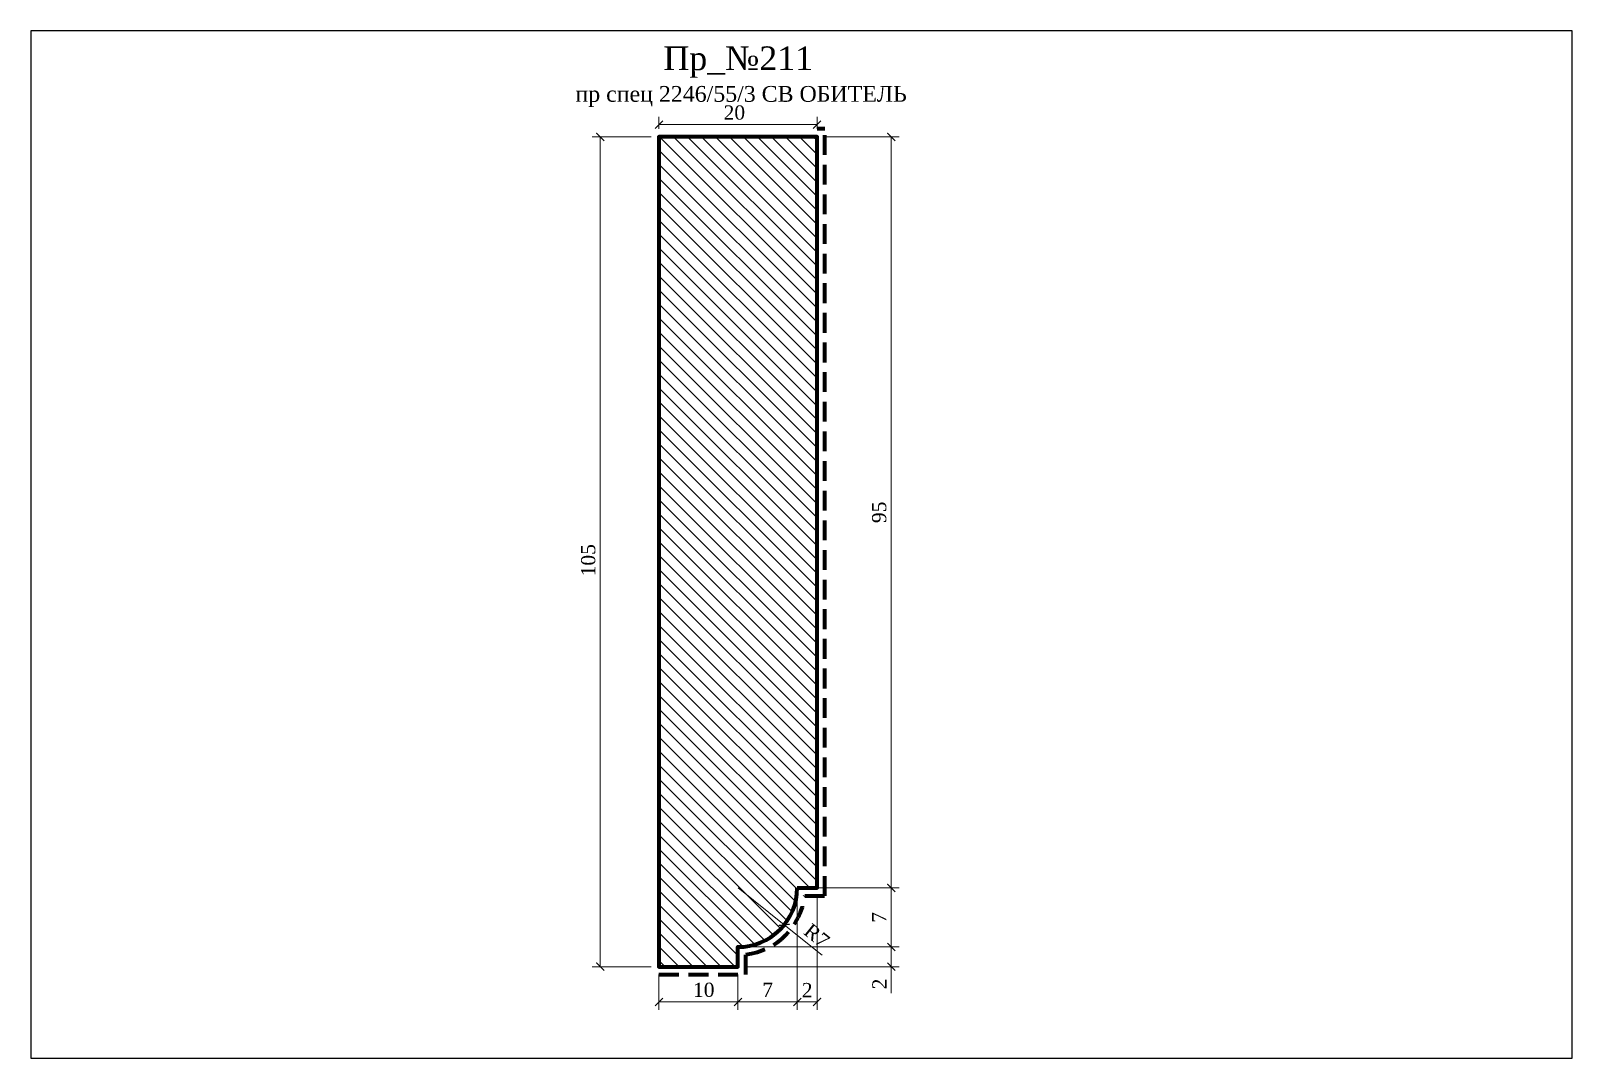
# Model space of a CAD drawing. Header units: millimetres. Extents: x 308403 to 308598, y -96303 to -96173.
import ezdxf

# ---------------------------------------------------------------- set-up
doc = ezdxf.new("R2010")
doc.units = ezdxf.units.MM
doc.header["$MEASUREMENT"] = 0
doc.linetypes.add('HIDDEN', pattern=[0.375, 0.25, -0.125])
doc.layers.add('Outside panel', color=7, linetype='Continuous', lineweight=18, true_color=0x7f5e57)
doc.layers.add('линия 15', color=7, linetype='Continuous', lineweight=15)
doc.layers.add('линия 50', color=1, linetype='Continuous', lineweight=140)
doc.styles.add('ELECT', font='times.ttf')
doc.styles.get("Standard").update_dxf_attribs({"font": 'times.ttf'})
doc.dimstyles.new('M_1', dxfattribs={"dimtxt": 1.8, "dimasz": 1, "dimexe": 1, "dimexo": 1, "dimgap": 0.6, "dimtad": 1, "dimdec": 0, "dimdsep": 46, "dimtxsty": 'Standard', "dimblk": 'ARCHTICK', "dimcen": -5, "dimclrd": 7, "dimclre": 7, "dimclrt": 7, "dimadec": 0, "dimazin": 0, "dimtfac": 1, "dimtdec": 0, "dimtmove": 0, "dimatfit": 3, "dimfxl": 1, "dimtolj": 1, "dimtzin": 0, "dimlwd": 5, "dimlwe": 5, "dimarcsym": 0})

# ---------------------------------------------------------------- blocks, each defined once
blk = doc.blocks.new('_ArchTick')
at = {"color": 0, "linetype": 'ByBlock', "const_width": 0.15}
blk.add_lwpolyline([(-0.5, -0.5), (0.5, 0.5)], dxfattribs=at)
blk = doc.blocks.new('*D9')
at = {"layer": 'Defpoints', "color": 0, "ltscale": 1000, "transparency": 16777216}
for p in [(308502.39, -96184.85), (308482.39, -96186.4), (308502.39, -96186.4)]:
    blk.add_point(p, dxfattribs=at)
at = {"layer": 'линия 15', "color": 7, "lineweight": 5, "ltscale": 1000, "transparency": 16777216}
for p, q in [((308482.39, -96185.4), (308482.39, -96183.85)), ((308482.39, -96184.85), (308502.39, -96184.85)), ((308502.39, -96185.4), (308502.39, -96183.85))]:
    blk.add_line(p, q, dxfattribs=at)
at = {"layer": 'линия 15', "color": 7, "lineweight": 5, "ltscale": 1000, "transparency": 16777216, "rotation": 180}
blk.add_blockref('_ArchTick', (308482.39, -96184.85), dxfattribs=at)
at = {"layer": 'линия 15', "color": 7, "lineweight": 5, "ltscale": 1000, "transparency": 16777216}
blk.add_blockref('_ArchTick', (308502.39, -96184.85), dxfattribs=at)
at = {"layer": 'линия 15', "color": 7, "ltscale": 1000, "transparency": 16777216, "insert": (308491.93, -96183.33), "char_height": 1.8, "attachment_point": 5}
blk.add_mtext('\\A1;20', dxfattribs=at)
blk = doc.blocks.new('*D8')
at = {"layer": 'Defpoints', "color": 0, "ltscale": 1000, "transparency": 16777216}
for p in [(308482.39, -96186.4), (308474.96, -96291.4), (308482.39, -96291.4)]:
    blk.add_point(p, dxfattribs=at)
at = {"layer": 'линия 15', "color": 7, "lineweight": 5, "ltscale": 1000, "transparency": 16777216}
for p, q in [((308481.39, -96186.4), (308473.96, -96186.4)), ((308474.96, -96186.4), (308474.96, -96291.4)), ((308481.39, -96291.4), (308473.96, -96291.4))]:
    blk.add_line(p, q, dxfattribs=at)
for p, rotation in [((308474.96, -96186.4), 90), ((308474.96, -96291.4), 270)]:
    blk.add_blockref('_ArchTick', p, dxfattribs=dict(at, rotation=rotation))
at = {"layer": 'линия 15', "color": 7, "ltscale": 1000, "transparency": 16777216, "insert": (308473.45, -96239.97), "char_height": 1.8, "attachment_point": 5, "rotation": 90}
blk.add_mtext('\\A1;105', dxfattribs=at)
blk = doc.blocks.new('*D7')
at = {"layer": 'Defpoints', "color": 0, "ltscale": 1000, "transparency": 16777216}
for p in [(308502.39, -96186.4), (308511.78, -96186.4), (308499.89, -96281.43)]:
    blk.add_point(p, dxfattribs=at)
at = {"layer": 'линия 15', "color": 7, "lineweight": 5, "ltscale": 1000, "transparency": 16777216}
for p, q in [((308503.39, -96186.4), (308512.78, -96186.4)), ((308511.78, -96281.43), (308511.78, -96186.4)), ((308500.89, -96281.43), (308512.78, -96281.43))]:
    blk.add_line(p, q, dxfattribs=at)
for p, rotation in [((308511.78, -96186.4), 90), ((308511.78, -96281.43), 270)]:
    blk.add_blockref('_ArchTick', p, dxfattribs=dict(at, rotation=rotation))
at = {"layer": 'линия 15', "color": 7, "ltscale": 1000, "transparency": 16777216, "insert": (308510.26, -96233.91), "char_height": 1.8, "attachment_point": 5, "rotation": 90}
blk.add_mtext('\\A1;95', dxfattribs=at)
blk = doc.blocks.new('*D6')
at = {"layer": 'Defpoints', "color": 0, "ltscale": 1000, "transparency": 16777216}
for p in [(308499.89, -96281.43), (308511.78, -96281.43), (308492.4, -96288.91)]:
    blk.add_point(p, dxfattribs=at)
at = {"layer": 'линия 15', "color": 7, "lineweight": 5, "ltscale": 1000, "transparency": 16777216}
for p, q in [((308500.89, -96281.43), (308512.78, -96281.43)), ((308511.78, -96288.91), (308511.78, -96281.43)), ((308493.4, -96288.91), (308512.78, -96288.91))]:
    blk.add_line(p, q, dxfattribs=at)
for p, rotation in [((308511.78, -96281.43), 90), ((308511.78, -96288.91), 270)]:
    blk.add_blockref('_ArchTick', p, dxfattribs=dict(at, rotation=rotation))
at = {"layer": 'линия 15', "color": 7, "ltscale": 1000, "transparency": 16777216, "insert": (308510.26, -96285.17), "char_height": 1.8, "attachment_point": 5, "rotation": 90}
blk.add_mtext('\\A1;7', dxfattribs=at)
blk = doc.blocks.new('*D5')
at = {"layer": 'Defpoints', "color": 0, "ltscale": 1000, "transparency": 16777216}
for p in [(308492.4, -96288.91), (308511.78, -96288.91), (308492.39, -96291.4)]:
    blk.add_point(p, dxfattribs=at)
at = {"layer": 'линия 15', "color": 7, "lineweight": 5, "ltscale": 1000, "transparency": 16777216}
for p, q in [((308493.4, -96288.91), (308512.78, -96288.91)), ((308511.78, -96288.91), (308511.78, -96291.4)), ((308493.39, -96291.4), (308512.78, -96291.4)), ((308511.78, -96291.4), (308511.78, -96294.77))]:
    blk.add_line(p, q, dxfattribs=at)
for p, rotation in [((308511.78, -96288.91), 90), ((308511.78, -96291.4), 270)]:
    blk.add_blockref('_ArchTick', p, dxfattribs=dict(at, rotation=rotation))
at = {"layer": 'линия 15', "color": 7, "ltscale": 1000, "transparency": 16777216, "insert": (308510.28, -96293.59), "char_height": 1.8, "attachment_point": 5, "rotation": 90}
blk.add_mtext('\\A1;2', dxfattribs=at)
blk = doc.blocks.new('*D4')
at = {"layer": 'Defpoints', "color": 0, "ltscale": 1000, "transparency": 16777216}
for p in [(308499.89, -96281.43), (308502.39, -96281.43), (308502.39, -96295.86)]:
    blk.add_point(p, dxfattribs=at)
at = {"layer": 'линия 15', "color": 7, "lineweight": 5, "ltscale": 1000, "transparency": 16777216}
for p, q in [((308499.89, -96282.43), (308499.89, -96296.86)), ((308502.39, -96282.43), (308502.39, -96296.86)), ((308499.89, -96295.86), (308502.39, -96295.86))]:
    blk.add_line(p, q, dxfattribs=at)
at = {"layer": 'линия 15', "color": 7, "lineweight": 5, "ltscale": 1000, "transparency": 16777216, "rotation": 180}
blk.add_blockref('_ArchTick', (308499.89, -96295.86), dxfattribs=at)
at = {"layer": 'линия 15', "color": 7, "lineweight": 5, "ltscale": 1000, "transparency": 16777216}
blk.add_blockref('_ArchTick', (308502.39, -96295.86), dxfattribs=at)
at = {"layer": 'линия 15', "color": 7, "ltscale": 1000, "transparency": 16777216, "insert": (308501.14, -96294.36), "char_height": 1.8, "attachment_point": 5}
blk.add_mtext('\\A1;2', dxfattribs=at)
blk = doc.blocks.new('*D3')
at = {"layer": 'Defpoints', "color": 0, "ltscale": 1000, "transparency": 16777216}
for p in [(308499.89, -96281.43), (308492.39, -96291.4), (308499.89, -96295.86)]:
    blk.add_point(p, dxfattribs=at)
at = {"layer": 'линия 15', "color": 7, "lineweight": 5, "ltscale": 1000, "transparency": 16777216}
for p, q in [((308499.89, -96282.43), (308499.89, -96296.86)), ((308492.39, -96292.4), (308492.39, -96296.86)), ((308492.39, -96295.86), (308499.89, -96295.86))]:
    blk.add_line(p, q, dxfattribs=at)
at = {"layer": 'линия 15', "color": 7, "lineweight": 5, "ltscale": 1000, "transparency": 16777216, "rotation": 180}
blk.add_blockref('_ArchTick', (308492.39, -96295.86), dxfattribs=at)
at = {"layer": 'линия 15', "color": 7, "lineweight": 5, "ltscale": 1000, "transparency": 16777216}
blk.add_blockref('_ArchTick', (308499.89, -96295.86), dxfattribs=at)
at = {"layer": 'линия 15', "color": 7, "ltscale": 1000, "transparency": 16777216, "insert": (308496.14, -96294.34), "char_height": 1.8, "attachment_point": 5}
blk.add_mtext('\\A1;7', dxfattribs=at)
blk = doc.blocks.new('*D2')
at = {"layer": 'Defpoints', "color": 0, "ltscale": 1000, "transparency": 16777216}
for p in [(308482.39, -96291.4), (308492.39, -96291.4), (308492.39, -96295.86)]:
    blk.add_point(p, dxfattribs=at)
at = {"layer": 'линия 15', "color": 7, "lineweight": 5, "ltscale": 1000, "transparency": 16777216}
for p, q in [((308482.39, -96292.4), (308482.39, -96296.86)), ((308492.39, -96292.4), (308492.39, -96296.86)), ((308482.39, -96295.86), (308492.39, -96295.86))]:
    blk.add_line(p, q, dxfattribs=at)
at = {"layer": 'линия 15', "color": 7, "lineweight": 5, "ltscale": 1000, "transparency": 16777216, "rotation": 180}
blk.add_blockref('_ArchTick', (308482.39, -96295.86), dxfattribs=at)
at = {"layer": 'линия 15', "color": 7, "lineweight": 5, "ltscale": 1000, "transparency": 16777216}
blk.add_blockref('_ArchTick', (308492.39, -96295.86), dxfattribs=at)
at = {"layer": 'линия 15', "color": 7, "ltscale": 1000, "transparency": 16777216, "insert": (308488.06, -96294.34), "char_height": 1.8, "attachment_point": 5}
blk.add_mtext('\\A1;10', dxfattribs=at)
blk = doc.blocks.new('*D1')
at = {"layer": 'Defpoints', "color": 0, "ltscale": 1000, "transparency": 16777216}
for p in [(308492.4, -96281.42), (308498.24, -96286.11)]:
    blk.add_point(p, dxfattribs=at)
at = {"layer": 'линия 15', "color": 7, "lineweight": 5, "ltscale": 1000, "transparency": 16777216}
for p in [(308492.4, -96281.42), (308503.02, -96289.96)]:
    blk.add_line(p, (308498.24, -96286.11), dxfattribs=at)
at = {"layer": 'линия 15', "color": 7, "lineweight": 5, "ltscale": 1000, "transparency": 16777216, "rotation": 141.2124318573849}
blk.add_blockref('_ArchTick', (308498.24, -96286.11), dxfattribs=at)
at = {"layer": 'линия 15', "color": 7, "ltscale": 1000, "transparency": 16777216, "insert": (308502.36, -96287.48), "char_height": 1.8, "attachment_point": 5, "rotation": 321.2124}
blk.add_mtext('\\A1;R7', dxfattribs=at)

msp = doc.modelspace()

# ---------------------------------------------------------------- hatches: boundary and pattern name
at = {"layer": 'Outside panel', "ltscale": 1000}
h = msp.add_hatch(dxfattribs=at)
h.set_pattern_fill('ANSI31', color=256, scale=10, angle=90)
h.set_pattern_definition([(135, (-3149.0177, 2929.4527), (-0.8838834765, -0.8838834765), [])])
edge = h.paths.add_edge_path()
edge.add_line((308499.89, -96281.43), (308502.39, -96281.43))
edge.add_line((308502.39, -96281.43), (308502.39, -96186.4))
edge.add_line((308502.39, -96186.4), (308482.39, -96186.4))
edge.add_line((308482.39, -96186.4), (308482.39, -96291.4))
edge.add_line((308482.39, -96291.4), (308492.39, -96291.4))
edge.add_line((308492.39, -96291.4), (308492.39, -96288.91))
edge.add_arc((308492.4, -96281.43), 7.48, 269.8975, 360)

# ---------------------------------------------------------------- linework, layer by layer
at = {"color": 6, "ltscale": 1000}
msp.add_lwpolyline([(308402.93, -96302.98), (308597.93, -96302.98), (308597.93, -96172.98), (308402.93, -96172.98)], close=True, dxfattribs=at)
at = {"layer": 'линия 50', "color": 1, "linetype": 'HIDDEN', "ltscale": 10, "true_color": 0xff0909}
msp.add_lwpolyline([(308482.39, -96292.4), (308493.39, -96292.4), (308493.39, -96289.85, 0.347034), (308500.83, -96282.43), (308503.39, -96282.43), (308503.39, -96185.4), (308502.39, -96185.4)], format="xyb", dxfattribs=at)
at = {"layer": 'линия 50', "color": 7}
msp.add_lwpolyline([(308499.89, -96281.43), (308502.39, -96281.43), (308502.39, -96186.4), (308482.39, -96186.4), (308482.39, -96291.4), (308492.39, -96291.4), (308492.39, -96288.91, 0.414738), (308499.89, -96281.43)], format="xyb", dxfattribs=at)

# ---------------------------------------------------------------- texts
at = {"color": 5, "ltscale": 1000, "style": 'ELECT'}
msp.add_text('Пр_№211', height=3, dxfattribs=at).set_placement((308482.96, -96177.95))
at = {"color": 7, "ltscale": 1000, "style": 'ELECT'}
msp.add_text('пр спец 2246/55/3 СВ ОБИТЕЛЬ ', height=2, dxfattribs=at).set_placement((308471.83, -96181.96))

# ---------------------------------------------------------------- dimensions: what is measured, and where the dimension line sits
at = {"layer": 'линия 15', "color": 1, "ltscale": 1000, "true_color": 0xff0909}
for base, p1, p2, picture, middle in [((308502.39, -96184.85), (308482.39, -96186.4), (308502.39, -96186.4), '*D9', (308491.93, -96184.85)), ((308492.39, -96295.86), (308482.39, -96291.4), (308492.39, -96291.4), '*D2', (308488.06, -96295.86))]:
    dim = msp.add_linear_dim(base=base, p1=p1, p2=p2, dimstyle='M_1', dxfattribs=at)
    dim.commit()
    dim.dimension.update_dxf_attribs({"geometry": picture, "text_midpoint": middle, "dimtype": 128})
for base, p1, p2, picture, middle in [((308474.96, -96291.4), (308482.39, -96186.4), (308482.39, -96291.4), '*D8', (308474.96, -96239.97)), ((308511.78, -96288.91), (308492.39, -96291.4), (308492.4, -96288.91), '*D5', (308511.78, -96293.59))]:
    dim = msp.add_linear_dim(base=base, p1=p1, p2=p2, angle=90, dimstyle='M_1', dxfattribs=at)
    dim.commit()
    dim.dimension.update_dxf_attribs({"geometry": picture, "text_midpoint": middle, "dimtype": 128})
for base, p1, p2, picture, middle in [((308511.78, -96186.4), (308499.89, -96281.43), (308502.39, -96186.4), '*D7', (308510.26, -96233.91)), ((308511.78, -96281.43), (308492.4, -96288.91), (308499.89, -96281.43), '*D6', (308510.26, -96285.17))]:
    dim = msp.add_linear_dim(base=base, p1=p1, p2=p2, angle=90, dimstyle='M_1', dxfattribs=at)
    dim.commit()
    dim.dimension.update_dxf_attribs({"geometry": picture, "text_midpoint": middle})
for base, p1, p2, picture, middle in [((308499.8882, -96295.8552), (308492.3899, -96291.4048), (308499.8882, -96281.425), '*D3', (308496.1391, -96294.3371)), ((308502.3876, -96295.8552), (308499.8882, -96281.425), (308502.3876, -96281.425), '*D4', (308501.1379, -96294.3552))]:
    dim = msp.add_linear_dim(base=base, p1=p1, p2=p2, dimstyle='M_1', dxfattribs=at)
    dim.commit()
    dim.dimension.update_dxf_attribs({"geometry": picture, "text_midpoint": middle})
dim = msp.add_radius_dim(center=(308492.4, -96281.43), mpoint=(308498.24, -96286.11), dimstyle='M_1', dxfattribs=at)
dim.commit()
dim.dimension.update_dxf_attribs({"geometry": '*D1', "text_midpoint": (308502.36, -96287.48)})

doc.saveas('drawing.dxf')
